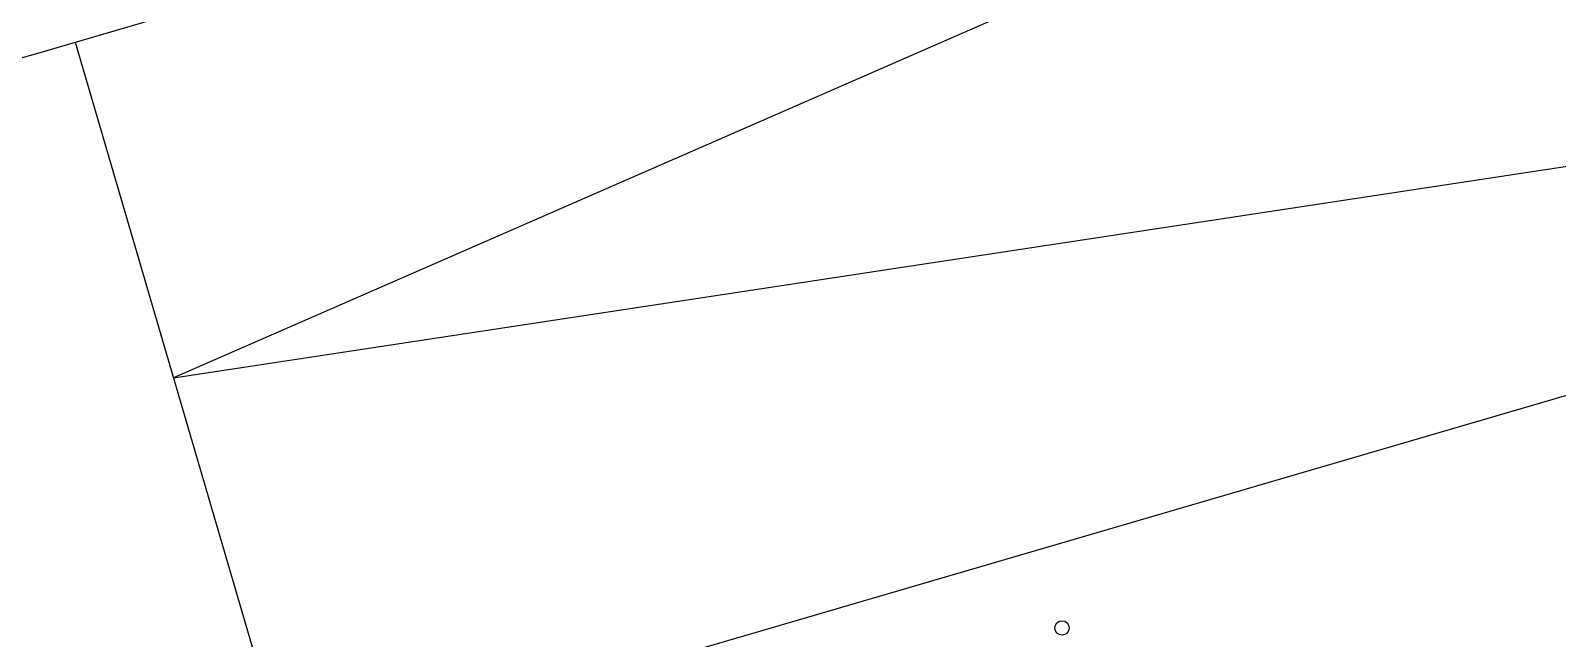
# Model space of a CAD drawing. Header units: millimetres. Extents: x 441061 to 442903, y 4515148 to 4515613.
# Drawn here: x 442188.375 to 442191.65, y 4515581.602 to 4515582.905 of the extents above; entities that cross this region are included whole.
import ezdxf

# ---------------------------------------------------------------- set-up
doc = ezdxf.new("R2010")
doc.units = ezdxf.units.MM
doc.linetypes.add('CONTINUA', pattern=[0])
doc.layers.add('01_piscinas', color=254, linetype='Continuous')

msp = doc.modelspace()

# ---------------------------------------------------------------- linework, layer by layer
at = {"color": 120, "linetype": 'CONTINUA'}
msp.add_line((442188.4714, 4515582.8806, 0), (442188.9276, 4515581.3206, 0), dxfattribs=at)
msp.add_lwpolyline([(442194.0361, 4515584.5), (442188.682, 4515582.1604), (442195.3158, 4515583.1682)], dxfattribs=at)
at = {"layer": '01_piscinas'}
msp.add_lwpolyline([(442135.1488, 4515588.09), (442145.7094, 4515570.4318), (442145.8846, 4515570.4821), (442151.8512, 4515572.2141), (442158.3515, 4515574.0906), (442162.9424, 4515575.4159), (442168.8518, 4515577.0963), (442172.9497, 4515578.3042), (442173.3861, 4515578.4332), (442185.2798, 4515581.9473), (442188.353, 4515582.846), (442188.3959, 4515582.8585), (442193.5749, 4515584.3731, 0.005834), (442201.6547, 4515586.6934, -0.002251), (442202.2382, 4515586.8384, -0.002318), (442202.8387, 4515586.9819, -0.000235), (442202.8539, 4515586.9855, -0.000109), (442202.8821, 4515586.9921, -0.024812), (442209.3988, 4515588.1754, -0.026464), (442216.4186, 4515588.7642, -0.005162), (442217.7932, 4515588.7923, -0.022761), (442226.109, 4515588.4978), (442231.1365, 4515588.1916), (442247.0934, 4515587.22)], format="xyb", dxfattribs=at)
at = {"layer": '01_piscinas', "elevation": 0}
msp.add_lwpolyline([(442204.3665, 4515585.659, 0.004391), (442203.2499, 4515585.4088, 0.000109), (442203.2235, 4515585.4026, 0.000253), (442203.2086, 4515585.3991, 0.002322), (442202.6217, 4515585.2589, 0.002118), (442202.0861, 4515585.1259, -0.0058), (442194.0167, 4515582.8088), (442188.8505, 4515581.298), (442188.8076, 4515581.2855), (442185.7366, 4515580.3874), (442179.8114, 4515578.6368)], format="xyb", dxfattribs=at)
at = {"layer": '01_piscinas'}
msp.add_circle((442190.5878, 4515581.6241), 0.0154, dxfattribs=at)

doc.saveas('drawing.dxf')
